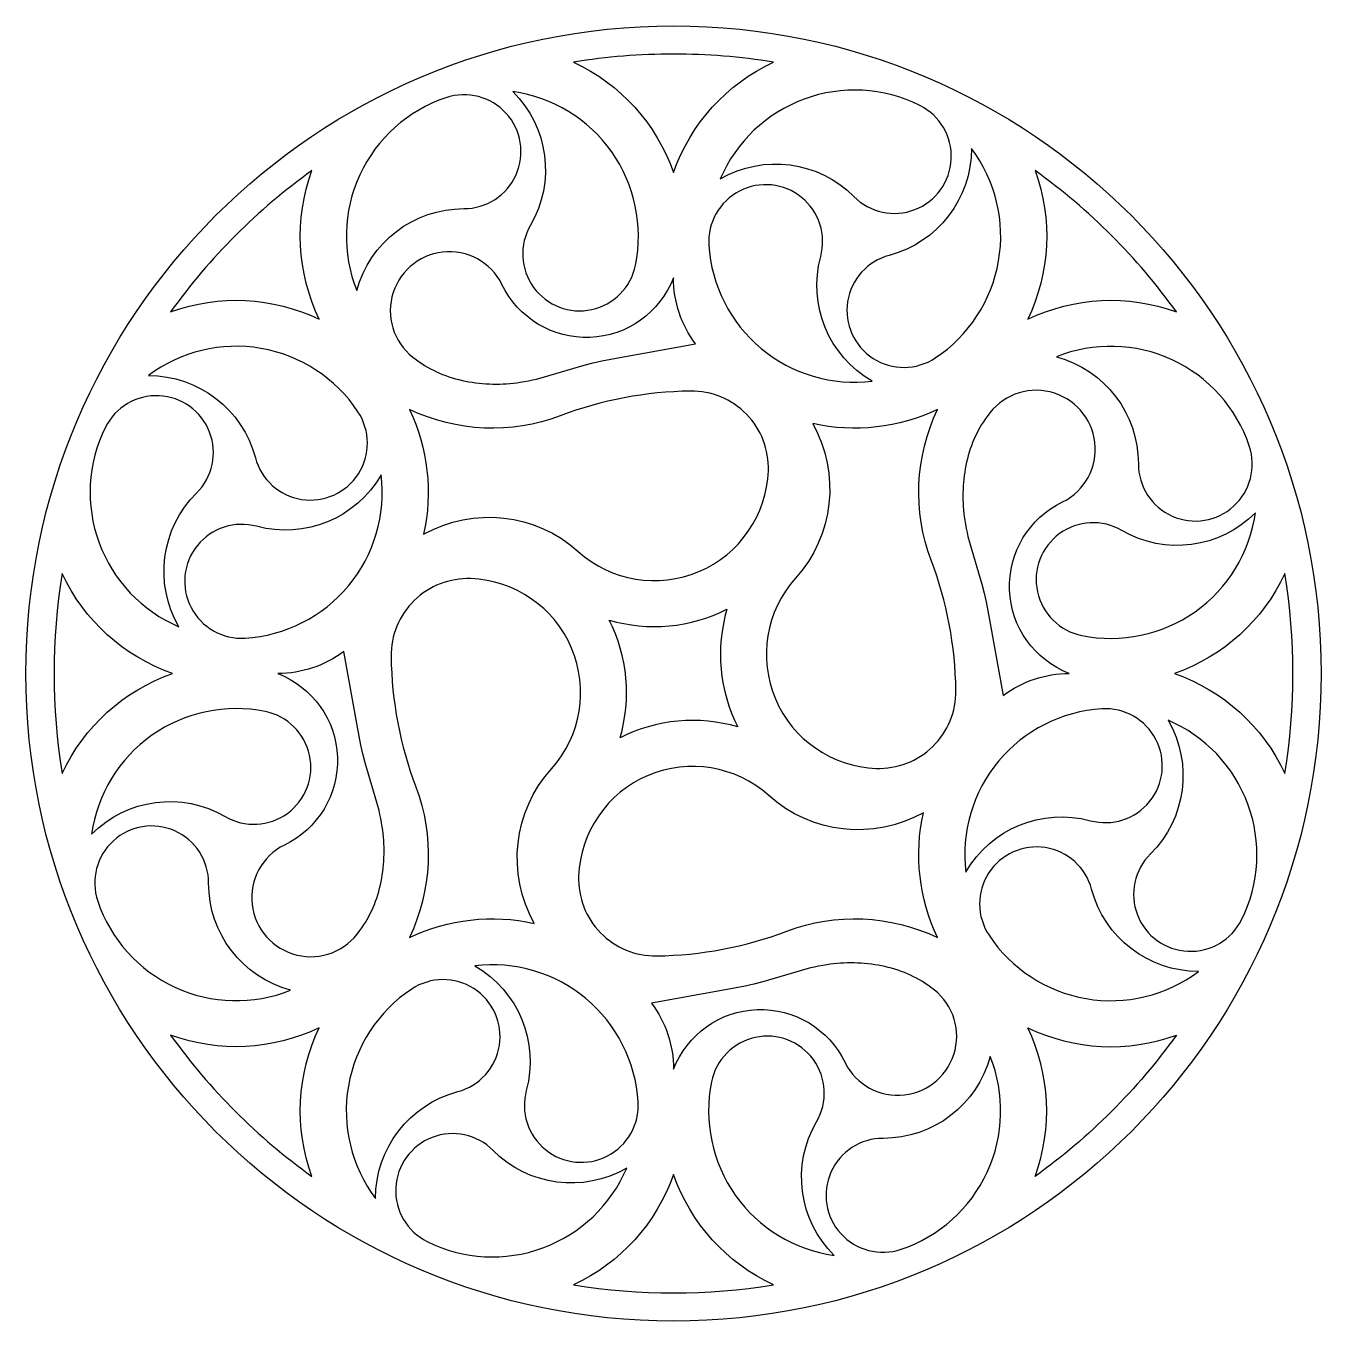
# Model space of a CAD drawing. Extents: x 228 to 1214, y 64 to 1050.
import ezdxf

# ---------------------------------------------------------------- set-up
doc = ezdxf.new("R2010")
doc.units = 0
doc.layers.add('LAYER_01', color=7, linetype='CONTINUOUS')

msp = doc.modelspace()

# ---------------------------------------------------------------- linework, layer by layer
at = {"layer": 'LAYER_01'}
for points in [[(721.3, 1028.37, 0.040498), (645.31, 1022.2, -0.201442), (721.3, 938.33, -0.201442), (797.29, 1022.2, 0.040498)], [(480.3, 848.32, -0.340965), (561.74, 910.73, 1.178315), (548.12, 995.19, 0.431589)], [(599.09, 999.84, -0.340965), (612.42, 898.1, 1.178315), (692.38, 867.67, 0.431589)], [(756.91, 933.39, -0.340965), (858.63, 919.93, 1.178315), (908.72, 989.29, 0.431589)], [(948.05, 956.53, -0.340965), (885.54, 875.17, 1.178315), (920.56, 797.12, 0.431589)], [(446.05, 939.67, 0.081129), (338.58, 832.2, -0.201442), (451.62, 826.63, -0.201442)], [(1104.02, 832.2, 0.081129), (996.55, 939.67, -0.201442), (990.98, 826.63, -0.201442)], [(872.53, 779.43, -0.340965), (833.32, 874.25, 1.178315), (748.21, 882.95, 0.431589)], [(721.3, 858.08, -0.657243), (590.74, 853.11, 1.299436), (525.69, 795.74), (527.71, 794.24), (529.79, 792.81), (531.92, 791.44), (534.09, 790.13), (536.31, 788.9), (538.56, 787.72), (540.86, 786.61), (543.2, 785.57), (545.57, 784.59), (547.97, 783.67), (550.41, 782.82), (552.87, 782.03), (555.36, 781.3), (557.87, 780.63), (560.4, 780.02), (562.95, 779.48), (565.52, 778.99), (568.11, 778.56), (570.7, 778.2), (573.31, 777.89), (575.93, 777.64), (578.54, 777.44), (581.17, 777.31), (583.79, 777.23), (586.42, 777.2), (589.03, 777.24), (591.65, 777.32), (594.25, 777.47), (596.85, 777.66), (599.43, 777.91), (602, 778.22), (604.55, 778.58), (607.72, 779.1), (610.86, 779.69), (613.97, 780.36), (617.07, 781.08), (623.2, 782.67), (653.41, 791.59), (660.12, 793.3), (666.88, 794.84), (680.5, 797.55), (738.1, 807.89, -0.164073)], [(321.72, 783.71, -0.340965), (403.08, 721.19, 1.178315), (481.13, 756.21, 0.431589)], [(1012.67, 797.95, -0.340965), (1075.08, 716.51, 1.178315), (1159.54, 730.13, 0.431589)], [(635.11, 753.06, -0.204846), (520.28, 757.97, -0.16815), (531.12, 662.99, -0.320072), (648.83, 649.83, 0.63558), (793.48, 711.25, 0.429367), (734.17, 771.9, 0.086927)], [(1022.43, 556.95, -0.657243), (1017.46, 687.51, 1.299436), (960.09, 752.56), (958.59, 750.54), (957.15, 748.46), (955.79, 746.33), (954.48, 744.16), (953.24, 741.94), (952.07, 739.69), (950.96, 737.39), (949.92, 735.05), (948.94, 732.68), (948.02, 730.28), (947.17, 727.84), (946.38, 725.38), (945.65, 722.89), (944.98, 720.38), (944.37, 717.85), (943.83, 715.3), (943.34, 712.73), (942.91, 710.14), (942.54, 707.55), (942.24, 704.94), (941.98, 702.33), (941.79, 699.71), (941.65, 697.08), (941.57, 694.46), (941.55, 691.84), (941.58, 689.22), (941.67, 686.6), (941.81, 684), (942.01, 681.4), (942.26, 678.82), (942.57, 676.25), (942.93, 673.7), (943.45, 670.53), (944.04, 667.39), (944.71, 664.28), (945.43, 661.18), (947.02, 655.05), (955.94, 624.84), (957.65, 618.13), (959.19, 611.37), (961.9, 597.75), (972.23, 540.15, -0.164073)], [(344.86, 592.56, -0.340965), (358.32, 694.29, 1.178315), (288.96, 744.37, 0.431589)], [(917.41, 643.14, -0.204846), (922.32, 757.97, -0.16815), (827.33, 747.13, -0.320072), (814.18, 629.42, 0.63558), (875.6, 484.77, 0.429367), (936.25, 544.08, 0.086927)], [(498.82, 708.18, -0.340965), (404, 668.97, 1.178315), (395.3, 583.86, 0.431589)], [(1164.19, 679.16, -0.340965), (1062.45, 665.83, 1.178315), (1032.02, 585.88, 0.431589)], [(256.05, 632.94, 0.081129), (256.05, 480.96, -0.201442), (339.92, 556.95, -0.201442)], [(1186.55, 480.96, 0.081129), (1186.55, 632.94, -0.201442), (1102.68, 556.95, -0.201442)], [(525.19, 470.76, -0.204846), (520.28, 355.93, -0.16815), (615.26, 366.77, -0.320072), (628.42, 484.48, 0.63558), (567, 629.13, 0.429367), (506.35, 569.82, 0.086927)], [(672.34, 597.64, 0.191593), (761.98, 605.91, 0.191593), (770.26, 516.27, 0.191593), (680.62, 507.99, 0.191593)], [(420.17, 556.95, -0.657243), (425.14, 426.39, 1.299436), (482.51, 361.34), (484.01, 363.37), (485.44, 365.44), (486.81, 367.57), (488.12, 369.74), (489.36, 371.96), (490.53, 374.22), (491.64, 376.51), (492.68, 378.85), (493.66, 381.22), (494.58, 383.62), (495.43, 386.06), (496.22, 388.52), (496.95, 391.01), (497.62, 393.52), (498.23, 396.05), (498.77, 398.61), (499.26, 401.17), (499.69, 403.76), (500.05, 406.36), (500.36, 408.96), (500.62, 411.58), (500.81, 414.2), (500.94, 416.82), (501.02, 419.44), (501.05, 422.07), (501.02, 424.69), (500.93, 427.3), (500.78, 429.9), (500.59, 432.5), (500.34, 435.08), (500.03, 437.65), (499.67, 440.2), (499.15, 443.37), (498.56, 446.51), (497.89, 449.63), (497.17, 452.72), (495.58, 458.85), (486.66, 489.06), (484.95, 495.77), (483.41, 502.53), (480.7, 516.15), (470.37, 573.76, -0.164073)], [(278.41, 434.74, -0.340965), (380.15, 448.07, 1.178315), (410.58, 528.03, 0.431589)], [(943.78, 405.73, -0.340965), (1038.6, 444.93, 1.178315), (1047.3, 530.04, 0.431589)], [(1097.74, 521.34, -0.340965), (1084.28, 419.62, 1.178315), (1153.64, 369.53, 0.431589)], [(807.49, 360.84, -0.204846), (922.32, 355.93, -0.16815), (911.48, 450.92, -0.320072), (793.77, 464.07, 0.63558), (649.12, 402.65, 0.429367), (708.43, 342, 0.086927)], [(429.93, 315.95, -0.340965), (367.52, 397.4, 1.178315), (283.06, 383.77, 0.431589)], [(1120.88, 330.2, -0.340965), (1039.52, 392.71, 1.178315), (961.47, 357.69, 0.431589)], [(570.07, 334.47, -0.340965), (609.28, 239.65, 1.178315), (694.39, 230.95, 0.431589)], [(721.3, 255.82, -0.657243), (851.86, 260.79, 1.299436), (916.91, 318.16), (914.89, 319.66), (912.81, 321.1), (910.68, 322.47), (908.51, 323.77), (906.29, 325.01), (904.04, 326.18), (901.74, 327.29), (899.4, 328.33), (897.03, 329.31), (894.63, 330.23), (892.19, 331.08), (889.73, 331.87), (887.24, 332.6), (884.73, 333.27), (882.2, 333.88), (879.65, 334.42), (877.08, 334.91), (874.49, 335.34), (871.9, 335.71), (869.29, 336.02), (866.67, 336.27), (864.05, 336.46), (861.43, 336.6), (858.81, 336.68), (856.18, 336.7), (853.56, 336.67), (850.95, 336.58), (848.35, 336.44), (845.75, 336.24), (843.17, 335.99), (840.6, 335.68), (838.05, 335.33), (834.88, 334.8), (831.74, 334.21), (828.62, 333.55), (825.53, 332.82), (819.4, 331.23), (789.19, 322.31), (782.48, 320.6), (775.72, 319.06), (762.1, 316.35), (704.5, 306.02, -0.164073)], [(494.55, 157.37, -0.340965), (557.06, 238.73, 1.178315), (522.04, 316.79, 0.431589)], [(338.58, 281.7, 0.081129), (446.05, 174.23, -0.201442), (451.62, 287.28, -0.201442)], [(1054.64, 223.61, -0.040498), (996.55, 174.23, 0.201442), (990.98, 287.28, 0.201442), (1104.02, 281.7, -0.040498)], [(843.51, 114.06, -0.340965), (830.18, 215.8, 1.178315), (750.22, 246.23, 0.431589)], [(962.3, 265.58, -0.340965), (880.86, 203.18, 1.178315), (894.48, 118.72, 0.431589)], [(685.69, 180.51, -0.340965), (583.97, 193.97, 1.178315), (533.88, 124.61, 0.431589)], [(645.31, 91.7, 0.081129), (797.29, 91.7, -0.201442), (721.3, 175.57, -0.201442)]]:
    msp.add_lwpolyline(points, format="xyb", close=True, dxfattribs=at)
msp.add_circle((721.3, 556.95), 492.86, dxfattribs=at)

doc.saveas('drawing.dxf')
